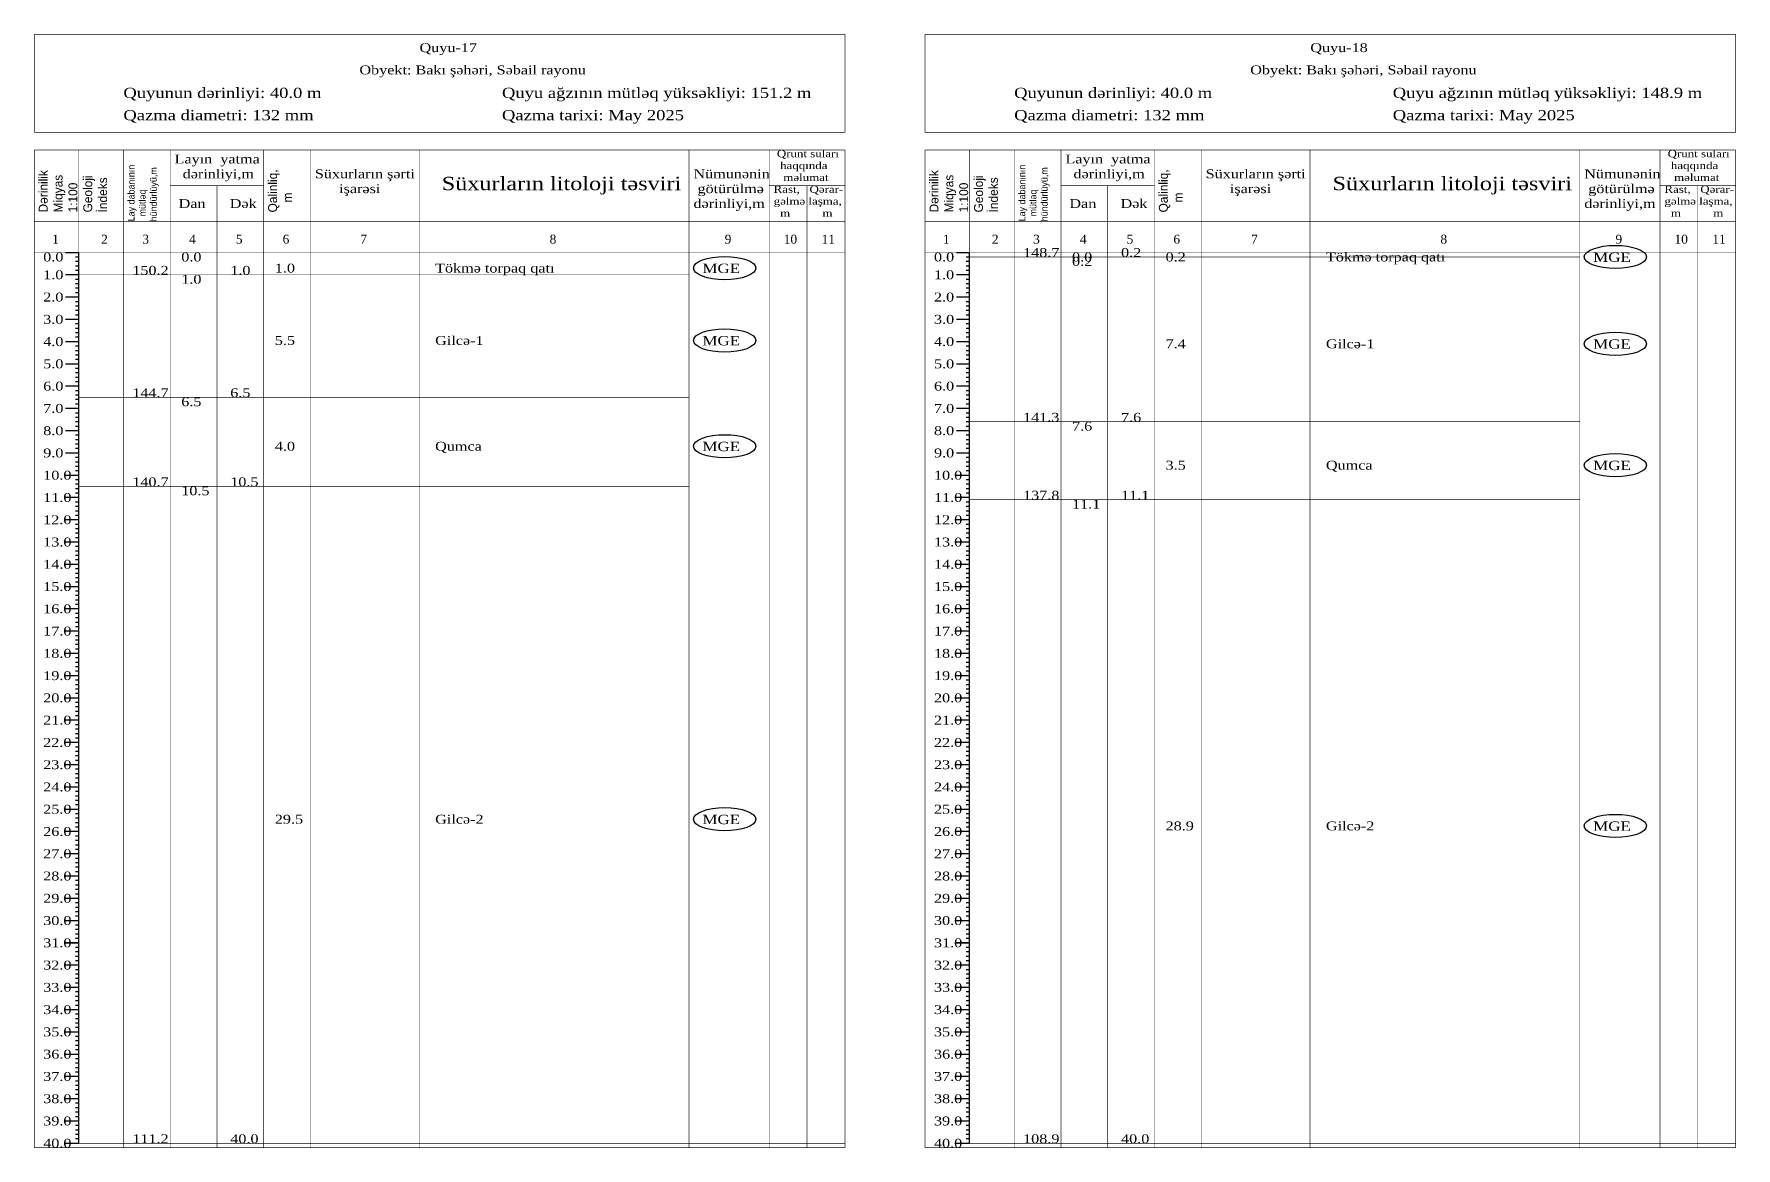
# Model space of a CAD drawing. Header units: metres. Extents: x -10 to 4772, y -44 to 349.
# Drawn here: x 3189.9 to 3572.1, y 98.9 to 349.1 of the extents above; entities that cross this region are included whole.
import ezdxf

# ---------------------------------------------------------------- set-up
doc = ezdxf.new("R2010")
doc.units = ezdxf.units.M
doc.layers.add('Default', color=7, linetype='Continuous')
doc.layers.add('MyLayer', color=7, linetype='Continuous')
doc.styles.add('Times New Roman', font='Times New Roman')
doc.styles.add('Times New Roman_Bold', font='Times New Roman', dxfattribs={"width": 1.2})

msp = doc.modelspace()

# ---------------------------------------------------------------- linework, layer by layer
at = {"color": 7, "lineweight": 30}
for p, q in [((3200, 100), (3200, 300)), ((3400, 100), (3400, 300))]:
    msp.add_line(p, q, dxfattribs=at)
for points in [[(3200, 100), (3200, 300)], [(3400, 100), (3400, 300)]]:
    msp.add_lwpolyline(points, dxfattribs=at)
at = {"color": 5}
for centre in [(3345, 296.5), (3545, 299), (3345, 280.25), (3545, 279.5), (3345, 256.5), (3545, 252.25), (3345, 172.75), (3545, 171.25)]:
    msp.add_ellipse(centre, major_axis=(7, 0), ratio=0.371429, dxfattribs=at)
at = {"layer": 'Default'}
for points, const_width in [([(3200, 300), (3200, 323)], 0.12), ([(3400, 300), (3400, 323)], 0.12), ([(3197, 300), (3200, 300)], 0.3), ([(3199.2, 299), (3200, 299)], 0.3), ([(3199.2, 298), (3200, 298)], 0.3), ([(3397, 300), (3400, 300)], 0.3), ([(3399.2, 299), (3400, 299)], 0.3), ([(3399.2, 298), (3400, 298)], 0.3), ([(3400, 299), (3537, 299)], 0.12), ([(3197, 295), (3200, 295)], 0.3), ([(3199.2, 297), (3200, 297)], 0.3), ([(3199.2, 296), (3200, 296)], 0.3), ([(3200, 295), (3337, 295)], 0.12), ([(3397, 295), (3400, 295)], 0.3), ([(3399.2, 297), (3400, 297)], 0.3), ([(3399.2, 296), (3400, 296)], 0.3), ([(3199.2, 294), (3200, 294)], 0.3), ([(3199.2, 293), (3200, 293)], 0.3), ([(3199.2, 292), (3200, 292)], 0.3), ([(3199.2, 291), (3200, 291)], 0.3), ([(3399.2, 294), (3400, 294)], 0.3), ([(3399.2, 293), (3400, 293)], 0.3), ([(3399.2, 292), (3400, 292)], 0.3), ([(3399.2, 291), (3400, 291)], 0.3), ([(3197, 290), (3200, 290)], 0.3), ([(3199.2, 289), (3200, 289)], 0.3), ([(3199.2, 288), (3200, 288)], 0.3), ([(3199.2, 287), (3200, 287)], 0.3), ([(3397, 290), (3400, 290)], 0.3), ([(3399.2, 289), (3400, 289)], 0.3), ([(3399.2, 288), (3400, 288)], 0.3), ([(3399.2, 287), (3400, 287)], 0.3), ([(3197, 285), (3200, 285)], 0.3), ([(3199.2, 286), (3200, 286)], 0.3), ([(3199.2, 284), (3200, 284)], 0.3), ([(3199.2, 283), (3200, 283)], 0.3), ([(3397, 285), (3400, 285)], 0.3), ([(3399.2, 286), (3400, 286)], 0.3), ([(3399.2, 284), (3400, 284)], 0.3), ([(3399.2, 283), (3400, 283)], 0.3), ([(3197, 280), (3200, 280)], 0.3), ([(3199.2, 282), (3200, 282)], 0.3), ([(3199.2, 281), (3200, 281)], 0.3), ([(3199.2, 279), (3200, 279)], 0.3), ([(3397, 280), (3400, 280)], 0.3), ([(3399.2, 282), (3400, 282)], 0.3), ([(3399.2, 281), (3400, 281)], 0.3), ([(3399.2, 279), (3400, 279)], 0.3), ([(3197, 275), (3200, 275)], 0.3), ([(3199.2, 278), (3200, 278)], 0.3), ([(3199.2, 277), (3200, 277)], 0.3), ([(3199.2, 276), (3200, 276)], 0.3), ([(3397, 275), (3400, 275)], 0.3), ([(3399.2, 278), (3400, 278)], 0.3), ([(3399.2, 277), (3400, 277)], 0.3), ([(3399.2, 276), (3400, 276)], 0.3), ([(3199.2, 274), (3200, 274)], 0.3), ([(3199.2, 273), (3200, 273)], 0.3), ([(3199.2, 272), (3200, 272)], 0.3), ([(3399.2, 274), (3400, 274)], 0.3), ([(3399.2, 273), (3400, 273)], 0.3), ([(3399.2, 272), (3400, 272)], 0.3), ([(3197, 270), (3200, 270)], 0.3), ([(3199.2, 271), (3200, 271)], 0.3), ([(3199.2, 269), (3200, 269)], 0.3), ([(3199.2, 268), (3200, 268)], 0.3), ([(3200, 267.5), (3337, 267.5)], 0.12), ([(3397, 270), (3400, 270)], 0.3), ([(3399.2, 271), (3400, 271)], 0.3), ([(3399.2, 269), (3400, 269)], 0.3), ([(3399.2, 268), (3400, 268)], 0.3), ([(3197, 265), (3200, 265)], 0.3), ([(3199.2, 267), (3200, 267)], 0.3), ([(3199.2, 266), (3200, 266)], 0.3), ([(3199.2, 264), (3200, 264)], 0.3), ([(3397, 265), (3400, 265)], 0.3), ([(3399.2, 267), (3400, 267)], 0.3), ([(3399.2, 266), (3400, 266)], 0.3), ([(3399.2, 264), (3400, 264)], 0.3), ([(3197, 260), (3200, 260)], 0.3), ([(3199.2, 263), (3200, 263)], 0.3), ([(3199.2, 262), (3200, 262)], 0.3), ([(3199.2, 261), (3200, 261)], 0.3), ([(3397, 260), (3400, 260)], 0.3), ([(3399.2, 263), (3400, 263)], 0.3), ([(3399.2, 262), (3400, 262)], 0.3), ([(3399.2, 261), (3400, 261)], 0.3), ([(3400, 262), (3537, 262)], 0.12), ([(3199.2, 259), (3200, 259)], 0.3), ([(3199.2, 258), (3200, 258)], 0.3), ([(3199.2, 257), (3200, 257)], 0.3), ([(3199.2, 256), (3200, 256)], 0.3), ([(3399.2, 259), (3400, 259)], 0.3), ([(3399.2, 258), (3400, 258)], 0.3), ([(3399.2, 257), (3400, 257)], 0.3), ([(3399.2, 256), (3400, 256)], 0.3), ([(3197, 255), (3200, 255)], 0.3), ([(3199.2, 254), (3200, 254)], 0.3), ([(3199.2, 253), (3200, 253)], 0.3), ([(3397, 255), (3400, 255)], 0.3), ([(3399.2, 254), (3400, 254)], 0.3), ([(3399.2, 253), (3400, 253)], 0.3), ([(3197, 250), (3200, 250)], 0.3), ([(3199.2, 252), (3200, 252)], 0.3), ([(3199.2, 251), (3200, 251)], 0.3), ([(3199.2, 249), (3200, 249)], 0.3), ([(3397, 250), (3400, 250)], 0.3), ([(3399.2, 252), (3400, 252)], 0.3), ([(3399.2, 251), (3400, 251)], 0.3), ([(3399.2, 249), (3400, 249)], 0.3), ([(3197, 245), (3200, 245)], 0.3), ([(3199.2, 248), (3200, 248)], 0.3), ([(3199.2, 247), (3200, 247)], 0.3), ([(3199.2, 246), (3200, 246)], 0.3), ([(3200, 247.5), (3337, 247.5)], 0.12), ([(3397, 245), (3400, 245)], 0.3), ([(3399.2, 248), (3400, 248)], 0.3), ([(3399.2, 247), (3400, 247)], 0.3), ([(3399.2, 246), (3400, 246)], 0.3), ([(3400, 244.5), (3537, 244.5)], 0.12), ([(3199.2, 244), (3200, 244)], 0.3), ([(3199.2, 243), (3200, 243)], 0.3), ([(3199.2, 242), (3200, 242)], 0.3), ([(3199.2, 241), (3200, 241)], 0.3), ([(3399.2, 244), (3400, 244)], 0.3), ([(3399.2, 243), (3400, 243)], 0.3), ([(3399.2, 242), (3400, 242)], 0.3), ([(3399.2, 241), (3400, 241)], 0.3), ([(3197, 240), (3200, 240)], 0.3), ([(3199.2, 239), (3200, 239)], 0.3), ([(3199.2, 238), (3200, 238)], 0.3), ([(3199.2, 237), (3200, 237)], 0.3), ([(3397, 240), (3400, 240)], 0.3), ([(3399.2, 239), (3400, 239)], 0.3), ([(3399.2, 238), (3400, 238)], 0.3), ([(3399.2, 237), (3400, 237)], 0.3), ([(3197, 235), (3200, 235)], 0.3), ([(3199.2, 236), (3200, 236)], 0.3), ([(3199.2, 234), (3200, 234)], 0.3), ([(3199.2, 233), (3200, 233)], 0.3), ([(3397, 235), (3400, 235)], 0.3), ([(3399.2, 236), (3400, 236)], 0.3), ([(3399.2, 234), (3400, 234)], 0.3), ([(3399.2, 233), (3400, 233)], 0.3), ([(3197, 230), (3200, 230)], 0.3), ([(3199.2, 232), (3200, 232)], 0.3), ([(3199.2, 231), (3200, 231)], 0.3), ([(3397, 230), (3400, 230)], 0.3), ([(3399.2, 232), (3400, 232)], 0.3), ([(3399.2, 231), (3400, 231)], 0.3), ([(3199.2, 229), (3200, 229)], 0.3), ([(3199.2, 228), (3200, 228)], 0.3), ([(3199.2, 227), (3200, 227)], 0.3), ([(3199.2, 226), (3200, 226)], 0.3), ([(3399.2, 229), (3400, 229)], 0.3), ([(3399.2, 228), (3400, 228)], 0.3), ([(3399.2, 227), (3400, 227)], 0.3), ([(3399.2, 226), (3400, 226)], 0.3), ([(3197, 225), (3200, 225)], 0.3), ([(3199.2, 224), (3200, 224)], 0.3), ([(3199.2, 223), (3200, 223)], 0.3), ([(3199.2, 222), (3200, 222)], 0.3), ([(3397, 225), (3400, 225)], 0.3), ([(3399.2, 224), (3400, 224)], 0.3), ([(3399.2, 223), (3400, 223)], 0.3), ([(3399.2, 222), (3400, 222)], 0.3), ([(3197, 220), (3200, 220)], 0.3), ([(3199.2, 221), (3200, 221)], 0.3), ([(3199.2, 219), (3200, 219)], 0.3), ([(3199.2, 218), (3200, 218)], 0.3), ([(3397, 220), (3400, 220)], 0.3), ([(3399.2, 221), (3400, 221)], 0.3), ([(3399.2, 219), (3400, 219)], 0.3), ([(3399.2, 218), (3400, 218)], 0.3), ([(3197, 215), (3200, 215)], 0.3), ([(3199.2, 217), (3200, 217)], 0.3), ([(3199.2, 216), (3200, 216)], 0.3), ([(3199.2, 214), (3200, 214)], 0.3), ([(3397, 215), (3400, 215)], 0.3), ([(3399.2, 217), (3400, 217)], 0.3), ([(3399.2, 216), (3400, 216)], 0.3), ([(3399.2, 214), (3400, 214)], 0.3), ([(3199.2, 213), (3200, 213)], 0.3), ([(3199.2, 212), (3200, 212)], 0.3), ([(3199.2, 211), (3200, 211)], 0.3), ([(3399.2, 213), (3400, 213)], 0.3), ([(3399.2, 212), (3400, 212)], 0.3), ([(3399.2, 211), (3400, 211)], 0.3), ([(3197, 210), (3200, 210)], 0.3), ([(3199.2, 209), (3200, 209)], 0.3), ([(3199.2, 208), (3200, 208)], 0.3), ([(3199.2, 207), (3200, 207)], 0.3), ([(3397, 210), (3400, 210)], 0.3), ([(3399.2, 209), (3400, 209)], 0.3), ([(3399.2, 208), (3400, 208)], 0.3), ([(3399.2, 207), (3400, 207)], 0.3), ([(3197, 205), (3200, 205)], 0.3), ([(3199.2, 206), (3200, 206)], 0.3), ([(3199.2, 204), (3200, 204)], 0.3), ([(3199.2, 203), (3200, 203)], 0.3), ([(3397, 205), (3400, 205)], 0.3), ([(3399.2, 206), (3400, 206)], 0.3), ([(3399.2, 204), (3400, 204)], 0.3), ([(3399.2, 203), (3400, 203)], 0.3), ([(3197, 200), (3200, 200)], 0.3), ([(3199.2, 202), (3200, 202)], 0.3), ([(3199.2, 201), (3200, 201)], 0.3), ([(3199.2, 199), (3200, 199)], 0.3), ([(3397, 200), (3400, 200)], 0.3), ([(3399.2, 202), (3400, 202)], 0.3), ([(3399.2, 201), (3400, 201)], 0.3), ([(3399.2, 199), (3400, 199)], 0.3), ([(3197, 195), (3200, 195)], 0.3), ([(3199.2, 198), (3200, 198)], 0.3), ([(3199.2, 197), (3200, 197)], 0.3), ([(3199.2, 196), (3200, 196)], 0.3), ([(3397, 195), (3400, 195)], 0.3), ([(3399.2, 198), (3400, 198)], 0.3), ([(3399.2, 197), (3400, 197)], 0.3), ([(3399.2, 196), (3400, 196)], 0.3), ([(3199.2, 194), (3200, 194)], 0.3), ([(3199.2, 193), (3200, 193)], 0.3), ([(3199.2, 192), (3200, 192)], 0.3), ([(3199.2, 191), (3200, 191)], 0.3), ([(3399.2, 194), (3400, 194)], 0.3), ([(3399.2, 193), (3400, 193)], 0.3), ([(3399.2, 192), (3400, 192)], 0.3), ([(3399.2, 191), (3400, 191)], 0.3), ([(3197, 190), (3200, 190)], 0.3), ([(3199.2, 189), (3200, 189)], 0.3), ([(3199.2, 188), (3200, 188)], 0.3), ([(3397, 190), (3400, 190)], 0.3), ([(3399.2, 189), (3400, 189)], 0.3), ([(3399.2, 188), (3400, 188)], 0.3), ([(3197, 185), (3200, 185)], 0.3), ([(3199.2, 187), (3200, 187)], 0.3), ([(3199.2, 186), (3200, 186)], 0.3), ([(3199.2, 184), (3200, 184)], 0.3), ([(3397, 185), (3400, 185)], 0.3), ([(3399.2, 187), (3400, 187)], 0.3), ([(3399.2, 186), (3400, 186)], 0.3), ([(3399.2, 184), (3400, 184)], 0.3), ([(3197, 180), (3200, 180)], 0.3), ([(3199.2, 183), (3200, 183)], 0.3), ([(3199.2, 182), (3200, 182)], 0.3), ([(3199.2, 181), (3200, 181)], 0.3), ([(3397, 180), (3400, 180)], 0.3), ([(3399.2, 183), (3400, 183)], 0.3), ([(3399.2, 182), (3400, 182)], 0.3), ([(3399.2, 181), (3400, 181)], 0.3), ([(3199.2, 179), (3200, 179)], 0.3), ([(3199.2, 178), (3200, 178)], 0.3), ([(3199.2, 177), (3200, 177)], 0.3), ([(3199.2, 176), (3200, 176)], 0.3), ([(3399.2, 179), (3400, 179)], 0.3), ([(3399.2, 178), (3400, 178)], 0.3), ([(3399.2, 177), (3400, 177)], 0.3), ([(3399.2, 176), (3400, 176)], 0.3), ([(3197, 175), (3200, 175)], 0.3), ([(3199.2, 174), (3200, 174)], 0.3), ([(3199.2, 173), (3200, 173)], 0.3), ([(3199.2, 172), (3200, 172)], 0.3), ([(3397, 175), (3400, 175)], 0.3), ([(3399.2, 174), (3400, 174)], 0.3), ([(3399.2, 173), (3400, 173)], 0.3), ([(3399.2, 172), (3400, 172)], 0.3), ([(3197, 170), (3200, 170)], 0.3), ([(3199.2, 171), (3200, 171)], 0.3), ([(3199.2, 169), (3200, 169)], 0.3), ([(3199.2, 168), (3200, 168)], 0.3), ([(3397, 170), (3400, 170)], 0.3), ([(3399.2, 171), (3400, 171)], 0.3), ([(3399.2, 169), (3400, 169)], 0.3), ([(3399.2, 168), (3400, 168)], 0.3), ([(3197, 165), (3200, 165)], 0.3), ([(3199.2, 167), (3200, 167)], 0.3), ([(3199.2, 166), (3200, 166)], 0.3), ([(3397, 165), (3400, 165)], 0.3), ([(3399.2, 167), (3400, 167)], 0.3), ([(3399.2, 166), (3400, 166)], 0.3), ([(3199.2, 164), (3200, 164)], 0.3), ([(3199.2, 163), (3200, 163)], 0.3), ([(3199.2, 162), (3200, 162)], 0.3), ([(3199.2, 161), (3200, 161)], 0.3), ([(3399.2, 164), (3400, 164)], 0.3), ([(3399.2, 163), (3400, 163)], 0.3), ([(3399.2, 162), (3400, 162)], 0.3), ([(3399.2, 161), (3400, 161)], 0.3), ([(3197, 160), (3200, 160)], 0.3), ([(3199.2, 159), (3200, 159)], 0.3), ([(3199.2, 158), (3200, 158)], 0.3), ([(3199.2, 157), (3200, 157)], 0.3), ([(3397, 160), (3400, 160)], 0.3), ([(3399.2, 159), (3400, 159)], 0.3), ([(3399.2, 158), (3400, 158)], 0.3), ([(3399.2, 157), (3400, 157)], 0.3), ([(3197, 155), (3200, 155)], 0.3), ([(3199.2, 156), (3200, 156)], 0.3), ([(3199.2, 154), (3200, 154)], 0.3), ([(3199.2, 153), (3200, 153)], 0.3), ([(3397, 155), (3400, 155)], 0.3), ([(3399.2, 156), (3400, 156)], 0.3), ([(3399.2, 154), (3400, 154)], 0.3), ([(3399.2, 153), (3400, 153)], 0.3), ([(3197, 150), (3200, 150)], 0.3), ([(3199.2, 152), (3200, 152)], 0.3), ([(3199.2, 151), (3200, 151)], 0.3), ([(3199.2, 149), (3200, 149)], 0.3), ([(3397, 150), (3400, 150)], 0.3), ([(3399.2, 152), (3400, 152)], 0.3), ([(3399.2, 151), (3400, 151)], 0.3), ([(3399.2, 149), (3400, 149)], 0.3), ([(3199.2, 148), (3200, 148)], 0.3), ([(3199.2, 147), (3200, 147)], 0.3), ([(3199.2, 146), (3200, 146)], 0.3), ([(3399.2, 148), (3400, 148)], 0.3), ([(3399.2, 147), (3400, 147)], 0.3), ([(3399.2, 146), (3400, 146)], 0.3), ([(3197, 145), (3200, 145)], 0.3), ([(3199.2, 144), (3200, 144)], 0.3), ([(3199.2, 143), (3200, 143)], 0.3), ([(3199.2, 142), (3200, 142)], 0.3), ([(3397, 145), (3400, 145)], 0.3), ([(3399.2, 144), (3400, 144)], 0.3), ([(3399.2, 143), (3400, 143)], 0.3), ([(3399.2, 142), (3400, 142)], 0.3), ([(3197, 140), (3200, 140)], 0.3), ([(3199.2, 141), (3200, 141)], 0.3), ([(3199.2, 139), (3200, 139)], 0.3), ([(3199.2, 138), (3200, 138)], 0.3), ([(3397, 140), (3400, 140)], 0.3), ([(3399.2, 141), (3400, 141)], 0.3), ([(3399.2, 139), (3400, 139)], 0.3), ([(3399.2, 138), (3400, 138)], 0.3), ([(3197, 135), (3200, 135)], 0.3), ([(3199.2, 137), (3200, 137)], 0.3), ([(3199.2, 136), (3200, 136)], 0.3), ([(3199.2, 134), (3200, 134)], 0.3), ([(3397, 135), (3400, 135)], 0.3), ([(3399.2, 137), (3400, 137)], 0.3), ([(3399.2, 136), (3400, 136)], 0.3), ([(3399.2, 134), (3400, 134)], 0.3), ([(3197, 130), (3200, 130)], 0.3), ([(3199.2, 133), (3200, 133)], 0.3), ([(3199.2, 132), (3200, 132)], 0.3), ([(3199.2, 131), (3200, 131)], 0.3), ([(3397, 130), (3400, 130)], 0.3), ([(3399.2, 133), (3400, 133)], 0.3), ([(3399.2, 132), (3400, 132)], 0.3), ([(3399.2, 131), (3400, 131)], 0.3), ([(3199.2, 129), (3200, 129)], 0.3), ([(3199.2, 128), (3200, 128)], 0.3), ([(3199.2, 127), (3200, 127)], 0.3), ([(3199.2, 126), (3200, 126)], 0.3), ([(3399.2, 129), (3400, 129)], 0.3), ([(3399.2, 128), (3400, 128)], 0.3), ([(3399.2, 127), (3400, 127)], 0.3), ([(3399.2, 126), (3400, 126)], 0.3), ([(3197, 125), (3200, 125)], 0.3), ([(3199.2, 124), (3200, 124)], 0.3), ([(3199.2, 123), (3200, 123)], 0.3), ([(3397, 125), (3400, 125)], 0.3), ([(3399.2, 124), (3400, 124)], 0.3), ([(3399.2, 123), (3400, 123)], 0.3), ([(3197, 120), (3200, 120)], 0.3), ([(3199.2, 122), (3200, 122)], 0.3), ([(3199.2, 121), (3200, 121)], 0.3), ([(3199.2, 119), (3200, 119)], 0.3), ([(3397, 120), (3400, 120)], 0.3), ([(3399.2, 122), (3400, 122)], 0.3), ([(3399.2, 121), (3400, 121)], 0.3), ([(3399.2, 119), (3400, 119)], 0.3), ([(3197, 115), (3200, 115)], 0.3), ([(3199.2, 118), (3200, 118)], 0.3), ([(3199.2, 117), (3200, 117)], 0.3), ([(3199.2, 116), (3200, 116)], 0.3), ([(3397, 115), (3400, 115)], 0.3), ([(3399.2, 118), (3400, 118)], 0.3), ([(3399.2, 117), (3400, 117)], 0.3), ([(3399.2, 116), (3400, 116)], 0.3), ([(3199.2, 114), (3200, 114)], 0.3), ([(3199.2, 113), (3200, 113)], 0.3), ([(3199.2, 112), (3200, 112)], 0.3), ([(3199.2, 111), (3200, 111)], 0.3), ([(3399.2, 114), (3400, 114)], 0.3), ([(3399.2, 113), (3400, 113)], 0.3), ([(3399.2, 112), (3400, 112)], 0.3), ([(3399.2, 111), (3400, 111)], 0.3), ([(3197, 110), (3200, 110)], 0.3), ([(3199.2, 109), (3200, 109)], 0.3), ([(3199.2, 108), (3200, 108)], 0.3), ([(3199.2, 107), (3200, 107)], 0.3), ([(3397, 110), (3400, 110)], 0.3), ([(3399.2, 109), (3400, 109)], 0.3), ([(3399.2, 108), (3400, 108)], 0.3), ([(3399.2, 107), (3400, 107)], 0.3), ([(3197, 105), (3200, 105)], 0.3), ([(3199.2, 106), (3200, 106)], 0.3), ([(3199.2, 104), (3200, 104)], 0.3), ([(3397, 105), (3400, 105)], 0.3), ([(3399.2, 106), (3400, 106)], 0.3), ([(3399.2, 104), (3400, 104)], 0.3), ([(3197, 100), (3200, 100)], 0.3), ([(3199.2, 103), (3200, 103)], 0.3), ([(3199.2, 102), (3200, 102)], 0.3), ([(3199.2, 101), (3200, 101)], 0.3), ([(3397, 100), (3400, 100)], 0.3), ([(3399.2, 103), (3400, 103)], 0.3), ([(3399.2, 102), (3400, 102)], 0.3), ([(3399.2, 101), (3400, 101)], 0.3)]:
    msp.add_lwpolyline(points, dxfattribs=dict(at, const_width=const_width))
at = {"layer": 'MyLayer', "const_width": 0.12}
for points in [[(3190, 349), (3372, 349)], [(3190, 327), (3190, 349)], [(3372, 327), (3372, 349)], [(3390, 349), (3572, 349)], [(3390, 327), (3390, 349)], [(3572, 327), (3572, 349)], [(3190, 327), (3372, 327)], [(3390, 327), (3572, 327)], [(3190, 323), (3372, 323)], [(3190, 99), (3190, 323)], [(3210, 99), (3210, 323)], [(3220.5, 99), (3220.5, 323)], [(3241.5, 99), (3241.5, 323)], [(3252, 99), (3252, 323)], [(3276.4, 99), (3276.4, 323)], [(3337, 99), (3337, 323)], [(3355, 99), (3355, 323)], [(3372, 100), (3372, 323)], [(3372, 99), (3372, 323)], [(3390, 323), (3572, 323)], [(3390, 99), (3390, 323)], [(3410, 99), (3410, 323)], [(3420.5, 99), (3420.5, 323)], [(3441.5, 99), (3441.5, 323)], [(3452, 99), (3452, 323)], [(3476.4, 99), (3476.4, 323)], [(3537, 99), (3537, 323)], [(3555, 99), (3555, 323)], [(3572, 100), (3572, 323)], [(3572, 99), (3572, 323)], [(3220.5, 315), (3241.5, 315)], [(3231, 99), (3231, 315)], [(3355, 315), (3372, 315)], [(3363.5, 99), (3363.5, 315)], [(3420.5, 315), (3441.5, 315)], [(3431, 99), (3431, 315)], [(3555, 315), (3572, 315)], [(3563.5, 99), (3563.5, 315)], [(3190, 307), (3372, 307)], [(3390, 307), (3572, 307)], [(3190, 300), (3372, 300)], [(3390, 300), (3572, 300)], [(3200, 100), (3372, 100)], [(3400, 100), (3572, 100)], [(3190, 99), (3372, 99)], [(3390, 99), (3572, 99)]]:
    msp.add_lwpolyline(points, dxfattribs=at)

# ---------------------------------------------------------------- texts
at = {"color": 7, "attachment_point": 1}
for s, insert, char_height, style in [('Quyu-17', (3276.5, 347), 2, 'Times New Roman_Bold'), ('Quyu-18', (3476.5, 347), 2, 'Times New Roman_Bold'), ('Obyekt: Bakı şəhəri, Səbail rayonu', (3263, 342), 2, 'Times New Roman_Bold'), ('Obyekt: Bakı şəhəri, Səbail rayonu', (3463, 342), 2, 'Times New Roman_Bold'), ('Quyunun dərinliyi: 40.0 m', (3210, 337), 2.3, 'Times New Roman_Bold'), ('Quyu ağzının mütləq yüksəkliyi: 151.2 m', (3295, 337), 2.3, 'Times New Roman_Bold'), ('Quyunun dərinliyi: 40.0 m', (3410, 337), 2.3, 'Times New Roman_Bold'), ('Quyu ağzının mütləq yüksəkliyi: 148.9 m', (3495, 337), 2.3, 'Times New Roman_Bold'), ('Qazma diametri: 132 mm', (3210, 332), 2.3, 'Times New Roman_Bold'), ('Qazma tarixi: May 2025 ', (3295, 332), 2.3, 'Times New Roman_Bold'), ('Qazma diametri: 132 mm', (3410, 332), 2.3, 'Times New Roman_Bold'), ('Qazma tarixi: May 2025 ', (3495, 332), 2.3, 'Times New Roman_Bold'), ('Layın  yatma\\P  dərinliyi,m \\P \\P Dan      Dək', (3221.5, 322), 2, 'Times New Roman_Bold'), (' Qrunt suları\\P  haqqında\\P   məlumat\\PRast,   Qərar-\\Pgəlmə laşma,\\P  m          m ', (3356, 323), 1.6, 'Times New Roman_Bold'), ('Layın  yatma\\P  dərinliyi,m \\P \\P Dan      Dək', (3421.5, 322), 2, 'Times New Roman_Bold'), (' Qrunt suları\\P  haqqında\\P   məlumat\\PRast,   Qərar-\\Pgəlmə laşma,\\P  m          m ', (3556, 323), 1.6, 'Times New Roman_Bold'), ('\\PSüxurların şərti\\P      işarəsi', (3253, 322), 2, 'Times New Roman_Bold'), ('\\P   Süxurların litoloji təsviri', (3277.4, 322), 3, 'Times New Roman_Bold'), ('\\PNümunənin\\P götürülmə\\Pdərinliyi,m', (3338, 322), 2, 'Times New Roman_Bold'), ('\\PSüxurların şərti\\P      işarəsi', (3453, 322), 2, 'Times New Roman_Bold'), ('\\P   Süxurların litoloji təsviri', (3477.4, 322), 3, 'Times New Roman_Bold'), ('\\PNümunənin\\P götürülmə\\Pdərinliyi,m', (3538, 322), 2, 'Times New Roman_Bold'), ('1', (3194, 304), 2, 'Times New Roman'), ('2', (3205, 304), 2, 'Times New Roman'), ('3', (3214.25, 304), 2, 'Times New Roman'), ('4', (3224.75, 304), 2, 'Times New Roman'), ('5', (3235.25, 304), 2, 'Times New Roman'), ('6', (3245.75, 304), 2, 'Times New Roman'), ('7', (3263.2, 304), 2, 'Times New Roman'), ('8', (3305.7, 304), 2, 'Times New Roman'), ('9', (3345, 304), 2, 'Times New Roman'), ('10', (3358.25, 304), 2, 'Times New Roman'), ('11', (3366.75, 304), 2, 'Times New Roman'), ('1', (3394, 304), 2, 'Times New Roman'), ('2', (3405, 304), 2, 'Times New Roman'), ('3', (3414.25, 304), 2, 'Times New Roman'), ('4', (3424.75, 304), 2, 'Times New Roman'), ('5', (3435.25, 304), 2, 'Times New Roman'), ('6', (3445.75, 304), 2, 'Times New Roman'), ('7', (3463.2, 304), 2, 'Times New Roman'), ('8', (3505.7, 304), 2, 'Times New Roman'), ('9', (3545, 304), 2, 'Times New Roman'), ('10', (3558.25, 304), 2, 'Times New Roman'), ('11', (3566.75, 304), 2, 'Times New Roman'), ('0.0', (3192, 300), 2, 'Times New Roman_Bold'), ('0.0', (3223, 300), 2, 'Times New Roman_Bold'), ('0.0', (3392, 300), 2, 'Times New Roman_Bold'), ('148.7', (3412, 301), 2, 'Times New Roman_Bold'), ('0.0', (3423, 300), 2, 'Times New Roman_Bold'), ('0.2', (3423, 299), 2, 'Times New Roman_Bold'), ('0.2', (3423, 299), 2, 'Times New Roman_Bold'), ('0.2', (3434, 301), 2, 'Times New Roman_Bold'), ('0.2', (3444, 300), 2, 'Times New Roman_Bold'), ('Tökmə torpaq qatı', (3480, 300), 2, 'Times New Roman_Bold'), ('1.0', (3192, 296), 2, 'Times New Roman_Bold'), ('150.2', (3212, 297), 2, 'Times New Roman_Bold'), ('1.0', (3223, 295), 2, 'Times New Roman_Bold'), ('1.0', (3223, 295), 2, 'Times New Roman_Bold'), ('1.0', (3234, 297), 2, 'Times New Roman_Bold'), ('1.0', (3244, 297.5), 2, 'Times New Roman_Bold'), ('Tökmə torpaq qatı', (3280, 297.5), 2, 'Times New Roman_Bold'), ('1.0', (3392, 296), 2, 'Times New Roman_Bold'), ('2.0', (3192, 291), 2, 'Times New Roman_Bold'), ('2.0', (3392, 291), 2, 'Times New Roman_Bold'), ('3.0', (3192, 286), 2, 'Times New Roman_Bold'), ('3.0', (3392, 286), 2, 'Times New Roman_Bold'), ('4.0', (3192, 281), 2, 'Times New Roman_Bold'), ('5.5', (3244, 281.25), 2, 'Times New Roman_Bold'), ('Gilcə-1', (3280, 281.25), 2, 'Times New Roman_Bold'), ('4.0', (3392, 281), 2, 'Times New Roman_Bold'), ('7.4', (3444, 280.5), 2, 'Times New Roman_Bold'), ('Gilcə-1', (3480, 280.5), 2, 'Times New Roman_Bold'), ('5.0', (3192, 276), 2, 'Times New Roman_Bold'), ('5.0', (3392, 276), 2, 'Times New Roman_Bold'), ('6.0', (3192, 271), 2, 'Times New Roman_Bold'), ('144.7', (3212, 269.5), 2, 'Times New Roman_Bold'), ('6.5', (3223, 267.5), 2, 'Times New Roman_Bold'), ('6.5', (3223, 267.5), 2, 'Times New Roman_Bold'), ('6.5', (3234, 269.5), 2, 'Times New Roman_Bold'), ('6.0', (3392, 271), 2, 'Times New Roman_Bold'), ('7.0', (3192, 266), 2, 'Times New Roman_Bold'), ('7.0', (3392, 266), 2, 'Times New Roman_Bold'), ('141.3', (3412, 264), 2, 'Times New Roman_Bold'), ('7.6', (3434, 264), 2, 'Times New Roman_Bold'), ('8.0', (3192, 261), 2, 'Times New Roman_Bold'), ('8.0', (3392, 261), 2, 'Times New Roman_Bold'), ('7.6', (3423, 262), 2, 'Times New Roman_Bold'), ('7.6', (3423, 262), 2, 'Times New Roman_Bold'), ('9.0', (3192, 256), 2, 'Times New Roman_Bold'), ('4.0', (3244, 257.5), 2, 'Times New Roman_Bold'), ('Qumca', (3280, 257.5), 2, 'Times New Roman_Bold'), ('9.0', (3392, 256), 2, 'Times New Roman_Bold'), ('3.5', (3444, 253.25), 2, 'Times New Roman_Bold'), ('Qumca', (3480, 253.25), 2, 'Times New Roman_Bold'), ('10.0', (3192, 251), 2, 'Times New Roman_Bold'), ('140.7', (3212, 249.5), 2, 'Times New Roman_Bold'), ('10.5', (3234, 249.5), 2, 'Times New Roman_Bold'), ('10.0', (3392, 251), 2, 'Times New Roman_Bold'), ('11.0', (3192, 246), 2, 'Times New Roman_Bold'), ('10.5', (3223, 247.5), 2, 'Times New Roman_Bold'), ('10.5', (3223, 247.5), 2, 'Times New Roman_Bold'), ('11.0', (3392, 246), 2, 'Times New Roman_Bold'), ('137.8', (3412, 246.5), 2, 'Times New Roman_Bold'), ('11.1', (3434, 246.5), 2, 'Times New Roman_Bold'), ('12.0', (3192, 241), 2, 'Times New Roman_Bold'), ('12.0', (3392, 241), 2, 'Times New Roman_Bold'), ('11.1', (3423, 244.5), 2, 'Times New Roman_Bold'), ('11.1', (3423, 244.5), 2, 'Times New Roman_Bold'), ('13.0', (3192, 236), 2, 'Times New Roman_Bold'), ('13.0', (3392, 236), 2, 'Times New Roman_Bold'), ('14.0', (3192, 231), 2, 'Times New Roman_Bold'), ('14.0', (3392, 231), 2, 'Times New Roman_Bold'), ('15.0', (3192, 226), 2, 'Times New Roman_Bold'), ('15.0', (3392, 226), 2, 'Times New Roman_Bold'), ('16.0', (3192, 221), 2, 'Times New Roman_Bold'), ('16.0', (3392, 221), 2, 'Times New Roman_Bold'), ('17.0', (3192, 216), 2, 'Times New Roman_Bold'), ('17.0', (3392, 216), 2, 'Times New Roman_Bold'), ('18.0', (3192, 211), 2, 'Times New Roman_Bold'), ('18.0', (3392, 211), 2, 'Times New Roman_Bold'), ('19.0', (3192, 206), 2, 'Times New Roman_Bold'), ('19.0', (3392, 206), 2, 'Times New Roman_Bold'), ('20.0', (3192, 201), 2, 'Times New Roman_Bold'), ('20.0', (3392, 201), 2, 'Times New Roman_Bold'), ('21.0', (3192, 196), 2, 'Times New Roman_Bold'), ('21.0', (3392, 196), 2, 'Times New Roman_Bold'), ('22.0', (3192, 191), 2, 'Times New Roman_Bold'), ('22.0', (3392, 191), 2, 'Times New Roman_Bold'), ('23.0', (3192, 186), 2, 'Times New Roman_Bold'), ('23.0', (3392, 186), 2, 'Times New Roman_Bold'), ('24.0', (3192, 181), 2, 'Times New Roman_Bold'), ('24.0', (3392, 181), 2, 'Times New Roman_Bold'), ('25.0', (3192, 176), 2, 'Times New Roman_Bold'), ('25.0', (3392, 176), 2, 'Times New Roman_Bold'), ('29.5', (3244, 173.75), 2, 'Times New Roman_Bold'), ('Gilcə-2', (3280, 173.75), 2, 'Times New Roman_Bold'), ('28.9', (3444, 172.25), 2, 'Times New Roman_Bold'), ('Gilcə-2', (3480, 172.25), 2, 'Times New Roman_Bold'), ('26.0', (3192, 171), 2, 'Times New Roman_Bold'), ('26.0', (3392, 171), 2, 'Times New Roman_Bold'), ('27.0', (3192, 166), 2, 'Times New Roman_Bold'), ('27.0', (3392, 166), 2, 'Times New Roman_Bold'), ('28.0', (3192, 161), 2, 'Times New Roman_Bold'), ('28.0', (3392, 161), 2, 'Times New Roman_Bold'), ('29.0', (3192, 156), 2, 'Times New Roman_Bold'), ('29.0', (3392, 156), 2, 'Times New Roman_Bold'), ('30.0', (3192, 151), 2, 'Times New Roman_Bold'), ('30.0', (3392, 151), 2, 'Times New Roman_Bold'), ('31.0', (3192, 146), 2, 'Times New Roman_Bold'), ('31.0', (3392, 146), 2, 'Times New Roman_Bold'), ('32.0', (3192, 141), 2, 'Times New Roman_Bold'), ('32.0', (3392, 141), 2, 'Times New Roman_Bold'), ('33.0', (3192, 136), 2, 'Times New Roman_Bold'), ('33.0', (3392, 136), 2, 'Times New Roman_Bold'), ('34.0', (3192, 131), 2, 'Times New Roman_Bold'), ('34.0', (3392, 131), 2, 'Times New Roman_Bold'), ('35.0', (3192, 126), 2, 'Times New Roman_Bold'), ('35.0', (3392, 126), 2, 'Times New Roman_Bold'), ('36.0', (3192, 121), 2, 'Times New Roman_Bold'), ('36.0', (3392, 121), 2, 'Times New Roman_Bold'), ('37.0', (3192, 116), 2, 'Times New Roman_Bold'), ('37.0', (3392, 116), 2, 'Times New Roman_Bold'), ('38.0', (3192, 111), 2, 'Times New Roman_Bold'), ('38.0', (3392, 111), 2, 'Times New Roman_Bold'), ('39.0', (3192, 106), 2, 'Times New Roman_Bold'), ('39.0', (3392, 106), 2, 'Times New Roman_Bold'), ('40.0', (3192, 101), 2, 'Times New Roman_Bold'), ('111.2', (3212, 102), 2, 'Times New Roman_Bold'), ('40.0', (3234, 102), 2, 'Times New Roman_Bold'), ('40.0', (3392, 101), 2, 'Times New Roman_Bold'), ('108.9', (3412, 102), 2, 'Times New Roman_Bold'), ('40.0', (3434, 102), 2, 'Times New Roman_Bold')]:
    msp.add_mtext(s, dxfattribs=dict(at, insert=insert, char_height=char_height, style=style))
at = {"attachment_point": 1, "rotation": 90}
for s, insert, char_height in [('Dərinilik\\PMiqyas\\P1:100', (3191, 309), 2), ('Lay dabanının\\P  mütləq\\Phündürlüyü,m', (3211, 307), 1.5), ('Qalinliq,\\P   m', (3242.5, 309), 2), ('Dərinilik\\PMiqyas\\P1:100', (3391, 309), 2), ('Lay dabanının\\P  mütləq\\Phündürlüyü,m', (3411, 307), 1.5), ('Qalinliq,\\P   m', (3442.5, 309), 2), ('Geoloji\\Pİndeks', (3201, 309), 2), ('Geoloji\\Pİndeks', (3401, 309), 2)]:
    msp.add_mtext(s, dxfattribs=dict(at, insert=insert, char_height=char_height))
at = {"color": 5, "char_height": 2.1, "attachment_point": 1, "style": 'Times New Roman_Bold'}
for insert in [(3540, 300), (3340, 297.5), (3340, 281.25), (3540, 280.5), (3340, 257.5), (3540, 253.25), (3340, 173.75), (3540, 172.25)]:
    msp.add_mtext('MGE', dxfattribs=dict(at, insert=insert))

doc.saveas('drawing.dxf')
